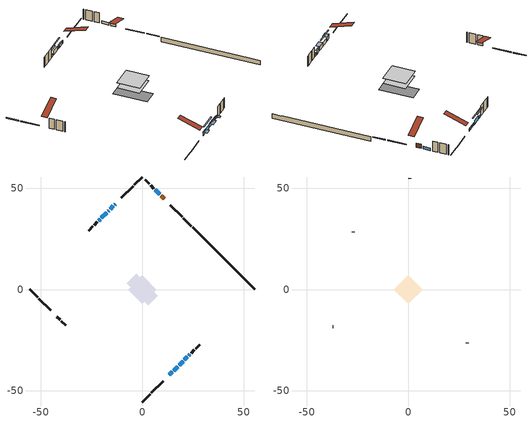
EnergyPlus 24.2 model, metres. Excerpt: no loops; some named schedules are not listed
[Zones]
conditioned space
 floor adiabatic (AdiabaticFloorConstruction): -6.91,0 0,6.91 6.91,0 0,-6.91 z2.67
 floor foundation (Slab1 construction): -7.65,3.02 -3.02,7.65 7.65,-3.02 3.02,-7.65 z-1.98
 wall outside (RimJoist1 construction): 0,-55.43 3.88,-51.55 / -55.43,0 -51.55,-3.88 / 0,55.43 -3.88,51.55 / 24.16,31.26 20.28,35.14 z0.23:0.53
 wall outside (RimJoist2 construction): 4.54,-50.89 10.27,-45.15 / -50.89,-4.54 -45.15,-10.27 / -4.54,50.89 -10.27,45.15 / 19.63,35.8 13.89,41.54 z0.23:0.53
 wall outside (AdiabaticWallConstruction 1): 10.77,44.66 9.26,46.17 z0.23:2.26
 wall outside (AdiabaticWallConstruction): -13.39,42.04 -13.56,41.87 / -16.51,38.92 -16.85,38.58 / 8.6,46.83 6.33,49.1 z0.23:1.45; 13.39,-42.03 14.83,-40.6 / 15.49,-39.94 17.46,-37.96 / 18.12,-37.31 20.1,-35.33 / 20.75,-34.67 22.19,-33.24 z0.23:1.86; -14.21,41.21 -15.85,39.57 z0.23:1.29; 22.85,-32.58 23.43,-32 z0.23:1.15; -17.5,37.92 -20.09,35.34 z0.23:2.06; -20.75,34.68 -21.49,33.94 z0.23:1.19
 wall outside (Wall1 construction): 24.08,-31.35 25.66,-29.77 / -42.03,-13.39 -40.46,-14.97 / -22.14,33.28 -23.72,31.71 / 5.67,49.75 4.1,51.33 z0.23:5.11
 wall outside (Wall2 construction): 26.31,-29.11 28.31,-27.12 / -39.8,-15.63 -37.81,-17.62 / -24.38,31.05 -26.37,29.06 / 3.44,51.99 1.44,53.98 z0.23:5.11
 wall foundation (FoundationWall1 construction): 24.82,30.61,-1.98 24.82,30.61,0.23 52.37,3.06,0.23 52.37,3.06,0.1 55.43,0,0.1 55.43,0,-1.98
 window (WindowConstruction 8): -13.39,42.03 -13.56,41.87 z0.23:1.45
 window (WindowConstruction 3): 13.39,-42.03 14.83,-40.6 z0.23:1.85
 window (WindowConstruction 4): 15.49,-39.94 17.46,-37.96 z0.23:1.85
 window (WindowConstruction 5): 18.12,-37.31 20.1,-35.33 z0.23:1.85
 window (WindowConstruction 6): -14.21,41.21 -15.85,39.57 z0.23:1.29
 window (WindowConstruction 7): 20.75,-34.67 22.19,-33.24 z0.23:1.85
 window (WindowConstruction 10): -16.51,38.92 -16.85,38.58 z0.23:1.45
 window (WindowConstruction 9): 22.85,-32.58 23.42,-32 z0.23:1.14
 window (WindowConstruction): 8.6,46.83 6.33,49.1 z0.23:1.45
 window (WindowConstruction 1): -17.5,37.92 -20.09,35.34 z0.23:2.06
 window (WindowConstruction 2): -20.75,34.68 -21.49,33.94 z0.23:1.19
 door (Door): 10.77,44.66 9.26,46.17 z0.23:2.26
 ceiling adiabatic (AdiabaticFloorConstruction): 0,-6.91 6.91,0 0,6.91 -6.91,0 z2.67
attic - vented
 floor to conditioned space (Floor1 construction Reversed): -7.03,0 0,7.03 7.03,0 0,-7.03 z5.11
 wall outside (Wall3 construction): 28.97,-26.46 29.1,-26.33 / -37.15,-18.28 -37.02,-18.41 / -27.03,28.4 -27.16,28.27 / 0.79,54.64 0.66,54.77 z0.23:5.11
 roof outside (Roof1 construction): 12.74,-42.69,5.11 5.89,-35.84,8.34 4.08,-37.65,8.34 10.93,-44.5,5.11; -42.69,-12.74,5.11 -35.84,-5.89,8.34 -37.65,-4.08,8.34 -44.5,-10.93,5.11; -12.74,42.69,5.11 -5.89,35.84,8.34 -4.08,37.65,8.34 -10.93,44.5,5.11; 11.43,44,5.11 4.58,37.15,8.34 6.38,35.35,8.34 13.23,42.19,5.11
shading: 14.94,-40.49 13.29,-42.14 14.58,-43.43 16.23,-41.78 z2; 19.25,-36.18 13.7,-41.72 14,-42.01 19.54,-36.47 z4.38; 20.2,-35.22 18.02,-37.41 19.31,-38.7 21.5,-36.52 z2; -16,39.43 -14.07,41.35 -14.36,41.65 -16.29,39.72 z1.49; 22.33,-33.09 20.61,-34.81 20.9,-35.11 22.62,-33.39 z2.06; 23.53,-31.9 22.74,-32.69 24.03,-33.98 24.82,-33.19 z1.29; -21.87,33.55 -15.72,39.71 -16.01,40 -22.16,33.85 z4.58; -23.27,32.16 -18.96,36.46 -19.26,36.75 -23.56,32.45 z3.71
[Building]
Building 1: Terrain=Suburbs
[Site:Location]
Toronto City Centre_ON: Latitude {deg}=43.63; Longitude {deg}=-79.39; Time Zone {hr}=-5; Elevation {m}=77; Keep Site Location Information=Yes
[Site:GroundTemperature:Shallow]
5.01852, 3.26908, 3.12898, 3.95918, 7.29196, 10.6092, 13.4851, 15.3069, 15.4617, 13.9799, 11.1774, 7.9619
[Site:WaterMainsTemperature]
Calculation Method=Schedule; Temperature Schedule=mains temperature schedule
[Material] Roughness=Rough; Thermal Absorptance=0.9
Name | Thickness {m} | Conductivity {W/m-K} | Density {kg/m3} | Specific Heat {J/kg-K} | Solar Absorptance | Visible Absorptance
asphalt or fiberglass shingles | 0.00635 | 0.162714 | 1121.4 | 1465.45 | 0.4 | 0.4
ceiling loosefill ins | 0.169333 | 0.0480833 | 16.02 | 1046.75 | 0.7 | 0.7
ceiling stud and cavity | 0.1397 | 0.0969892 | 65.682 | 1177.47 | 0.7 | 0.7
concrete 4.0 in. | 0.1016 | 1.803125 | 2242.8 | 837.4 | 0.7 | 0.7
concrete 8.0 in. | 0.2032 | 1.803125 | 2242.8 | 837.4 | 0.7 | 0.7
door material | 0.04445 | 0.327969 | 512.64 | 1214.23 | 0.7 | 0.7
exterior vertical ins | 0.0157188 | 0.029427 | 32.04 | 1214.23 | 0.7 | 0.7
floor covering | 0.0127 | 0.0433444 | 54.468 | 1339.84 | 0.6 | 0.6
floor rigid ins; wall rigid ins | 0.512978 | 0.029427 | 32.04 | 1214.23 | 0.7 | 0.7
floor stud and cavity | 0.1397 | 1.75129 | 37.0049 | 1207.88 | 0.7 | 0.7
furniture material conditioned space 1 | 0.1524 | 0.115458 | 640.8 | 1214.23 | 0.6 | 0.6
gypsum board | 0.0127 | 0.160291 | 801 | 837.4 | 0.6 | 0.6
gypsum board 1 | 0.0127 | 0.160291 | 801 | 837.4 | 0.7 | 0.7
osb sheathing 0.5 in. | 0.0127 | 0.115458 | 512.64 | 1214.23 | 0.7 | 0.7
osb sheathing 0.75 in. | 0.01905 | 0.115458 | 512.64 | 1214.23 | 0.7 | 0.7
osb sheathing 2.0 in. | 0.0508 | 0.115458 | 512.64 | 1214.23 | 0.7 | 0.7
rim joist stud and cavity | 0.0508 | 0.0451784 | 125.044 | 1163.47 | 0.6 | 0.6
rim joist stud and cavity 1 | 0.0508 | 0.0290657 | 125.044 | 1163.47 | 0.6 | 0.6
wall stud and cavity | 0.1397 | 0.0825581 | 139.0536 | 1170.24 | 0.7 | 0.7
wall stud and cavity 1 | 0.1397 | 0.0953587 | 139.0536 | 1170.24 | 0.7 | 0.7
wall stud and cavity 2 | 0.0889 | 6.9971 | 50.32683 | 1063.81 | 0.6 | 0.6
wall stud and cavity 3 | 0.0889 | 0.380278 | 52.3479 | 1209.89 | 0.7 | 0.7
wall stud and cavity 4 | 0.0889 | 0.391764 | 83.0341 | 1211.67 | 0.7 | 0.7
wood siding | 0.0254 | 0.102417 | 544.68 | 1172.36 | 0.4 | 0.4
wood siding 1 | 0.00254 | 0.102417 | 544.68 | 1172.36 | 0.4 | 0.4
wood siding 2; wood siding 3; wood siding 4 | 0.0254 | 0.102417 | 544.68 | 1172.36 | 0.7 | 0.7
[WindowMaterial:SimpleGlazingSystem]
Name | U-Factor {W/m2-K} | Solar Heat Gain Coefficient
WindowMaterial | 2.035563 | 0.56
WindowMaterial 1 | 1.84876 | 0.65
WindowMaterial 2 | 2.10143 | 0.49
WindowMaterial 3 | 1.95777 | 0.59
WindowMaterial 4 | 1.92938 | 0.6
WindowMaterial 5 | 2.07361 | 0.51
WindowMaterial 6 | 2.02875 | 0.54
WindowMaterial 7 | 6.90104 | 0.7
WindowMaterial 8 | 7.22469 | 0.6
WindowMaterial 9 | 2.3064 | 0.34
[Construction]
AdiabaticFloorConstruction: floor stud and cavity, floor rigid ins, osb sheathing 0.75 in., floor covering
AdiabaticWallConstruction: wood siding 3, wall rigid ins, wall stud and cavity 3, gypsum board
AdiabaticWallConstruction 1: wood siding 4, wall rigid ins, wall stud and cavity 3, gypsum board
Door: door material
Floor1 construction Reversed: gypsum board, ceiling stud and cavity, ceiling loosefill ins
FoundationWall1 construction: concrete 8.0 in., gypsum board 1
furniture construction conditioned space 1: furniture material conditioned space 1
PartitionWallConstruction: gypsum board, wall stud and cavity 4, gypsum board
RimJoist1 construction: wood siding 2, osb sheathing 2.0 in., rim joist stud and cavity
RimJoist2 construction: wood siding 2, osb sheathing 2.0 in., rim joist stud and cavity 1
Roof1 construction: asphalt or fiberglass shingles
Slab1 construction: concrete 4.0 in.
Wall1 construction: wood siding, osb sheathing 0.5 in., wall stud and cavity, gypsum board
Wall2 construction: wood siding, osb sheathing 0.5 in., wall stud and cavity 1, gypsum board
Wall3 construction: wood siding 1, wall stud and cavity 2
WindowConstruction: WindowMaterial
WindowConstruction 1: WindowMaterial 1
WindowConstruction 10: WindowMaterial 9
WindowConstruction 2: WindowMaterial 2
WindowConstruction 3: WindowMaterial 3
WindowConstruction 4; WindowConstruction 5: WindowMaterial 4
WindowConstruction 6: WindowMaterial 5
WindowConstruction 7: WindowMaterial 6
WindowConstruction 8: WindowMaterial 7
WindowConstruction 9: WindowMaterial 8
[Zone] Multiplier=1; Part of Total Floor Area=Yes
Name | Volume {m3}
attic - vented | 51.8217
conditioned space | 433
[Space]
Name | Zone | Volume {m3}
attic - vented 1 | attic - vented | 51.8217
conditioned space 1 | conditioned space | 433
[ZoneInfiltration:EffectiveLeakageArea]
infil attic - vented 1: Zone or Space=attic - vented 1; Schedule=Always On Discrete; Effective Air Leakage Area {cm2}=4163.37; Stack Coefficient=0.000563624; Wind Coefficient=1.60404e-05
[ZoneMixing]
whole house fan mix: Zone or Space=attic - vented; Schedule=Always On Continuous; Design Flow Rate Calculation Method=Flow/Zone; Design Flow Rate {m3/s}=0; Source Zone or Space=conditioned space
[SurfaceProperty:ExposedFoundationPerimeter]
Slab1: Exposed Perimeter Calculation Method=TotalExposedPerimeter; Total Exposed Perimeter {m}=43.283
[InternalMass] Zone or ZoneList=conditioned space; Space or SpaceList=conditioned space 1
Name | Construction | Surface Area {m2}
furniture mass conditioned space 1 | furniture construction conditioned space 1 | 77.8
partition wall mass | PartitionWallConstruction | 194.5
[Lights]
interior lighting: Zone or ZoneList or Space or SpaceList=conditioned space 1; Schedule=interior lighting schedule; Design Level Calculation Method=LightingLevel; Lighting Level {W}=343.2; Return Air Fraction=0; Fraction Radiant=0.6; Fraction Visible=0.2; Fraction Replaceable=1
[People]
occupants: Zone or ZoneList or Space or SpaceList=conditioned space 1; Number of People Schedule=occupants schedule; Number of People Calculation Method=People; Number of People=3; Fraction Radiant=0.314171; Sensible Heat Fraction=0.56303; Activity Level Schedule=occupants activity schedule; Carbon Dioxide Generation Rate {m3/s-W}=0; Enable ASHRAE 55 Comfort Warnings=No; Mean Radiant Temperature Calculation Type=EnclosureAveraged
[ElectricEquipment] Zone or ZoneList or Space or SpaceList=conditioned space 1; Design Level Calculation Method=EquipmentLevel
Name | Schedule | Design Level {W} | Fraction Latent | Fraction Radiant | Fraction Lost
clothes dryer | clothes dryer schedule | 140.772 | 0.015 | 0.081 | 0.85
clothes washer | clothes washer schedule | 32.1985 | 0.03 | 0.162 | 0.7
cooking range | cooking range schedule | 215.147 | 0.08 | 0.432 | 0.2
dishwasher | dishwasher schedule | 66.8632 | 0.3 | 0.18 | 0.4
fridge | fridge schedule | 72.9452 | 0 | 0.6 | 0
mech vent bath fan 0 | mech vent bath fan 0 schedule | 50.2 | 0 | 0 | 1
mech vent bath fan 1 | mech vent bath fan 1 schedule | 50.2 | 0 | 0 | 1
mech vent house fan | mech vent house fan schedule | 0 | 0 | 0 | 1
mech vent house fan cfis | mech vent house fan cfis schedule | 0 | 0 | 0 | 0
mech vent range fan 0 | mech vent range fan 0 schedule | 57 | 0 | 0 | 1
misc plug loads | misc plug loads schedule | 494.7 | 0.045 | 0.513 | 0.1
whole house fan | Always On Discrete | 0 | 0 | 0 | 1
[OtherEquipment] Zone or ZoneList or Space or SpaceList=conditioned space 1; Design Level Calculation Method=EquipmentLevel
Name | Fuel Type | Schedule | Design Level {W} | Fraction Latent | Fraction Radiant | Fraction Lost
clothes dryer 1 | Electricity | clothes dryer schedule | 0 | 0.015 | 0.081 | 0.85
cooking range 1 | Electricity | cooking range schedule | 0 | 0.08 | 0.432 | 0.2
general water use latent | None | general water use schedule | 62.594 | 1 | 0 | 0
general water use sensible | None | general water use schedule | -61.6891 | 0 | 0.6 | 0
mech vent house fan latent load | None | Always On Discrete | 0 | 1 | 0 | 0
mech vent house fan sensible load | None | Always On Discrete | 0 | 0 | 0 | 0
water heater energy adjustment1 | NaturalGas | Always On Discrete | 0.01 | 0 | 0 | 1
[ZoneInfiltration:DesignFlowRate] Zone or ZoneList or Space or SpaceList=conditioned space 1; Schedule=Always On Discrete; Design Flow Rate Calculation Method=Flow/Zone; Design Flow Rate {m3/s}=0
infil flow; natural vent flow; whole house fan flow
[AvailabilityManager:Scheduled]
central ac and furnace airloop Availability Manager: Schedule=Always On Discrete
[Foundation:Kiva]
Foundation Kiva 1: Initial Indoor Air Temperature {C}=18; Wall Height Above Grade {m}=0.230002; Wall Depth Below Slab {m}=0.2032; Custom Block Material Name 1=exterior vertical ins; Custom Block Depth 1 {m}=2.21001; Custom Block X Position 1 {m}=0.2159; Custom Block Z Position 1 {m}=0
[Foundation:Kiva:Settings]
Soil Conductivity {W/m-K}=0.849921; Soil Density {kg/m3}=1842.3; Soil Specific Heat {J/kg-K}=418.7; Ground Solar Absorptivity=0.9; Ground Thermal Absorptivity=0.9; Ground Surface Roughness {m}=0.03; Far-Field Width {m}=40; Deep-Ground Boundary Condition=ZeroFlux; Deep-Ground Depth {m}=40; Minimum Cell Dimension {m}=0.2; Maximum Cell Growth Coefficient=3; Simulation Timestep=Timestep
[Exterior:Lights]
exterior lighting: Schedule=exterior lighting schedule; Design Level {W}=75.6
[EnergyManagementSystem:GlobalVariable]
central_ac_and_furnace_airloop_Fan_RTF
infil_program_Qfan
infil_program_Qinf
natural_vent_program_Qnv
natural_vent_program_Qwhf
[EnergyManagementSystem:Sensor]
Name | Output:Variable or Output:Meter Index Key | Output:Variable or Output:Meter
airflow_gain | infil flow | Infiltration Sensible Heat Gain Energy
airflow_gain_1 | natural vent flow | Infiltration Sensible Heat Gain Energy
airflow_gain_2 | whole house fan flow | Infiltration Sensible Heat Gain Energy
airflow_loss | infil flow | Infiltration Sensible Heat Loss Energy
airflow_loss_1 | natural vent flow | Infiltration Sensible Heat Loss Energy
airflow_loss_2 | whole house fan flow | Infiltration Sensible Heat Loss Energy
clg_load_cond |  | Cooling:EnergyTransfer:Zone:CONDITIONED SPACE
clg_sp_s; clg_sp_s_1 | cooling setpoint | Schedule Value
clothes_dryer_exhaust_0_sch_s | clothes dryer exhaust 0 schedule | Schedule Value
cool_season | cooling season schedule | Schedule Value
htg_load_cond |  | Heating:EnergyTransfer:Zone:CONDITIONED SPACE
htg_sp_s; htg_sp_s_1 | heating setpoint | Schedule Value
ig_ee_conv | clothes dryer | Electric Equipment Convective Heating Energy
ig_ee_conv_2 | cooking range | Electric Equipment Convective Heating Energy
ig_ee_conv_4 | fridge | Electric Equipment Convective Heating Energy
ig_ee_conv_5 | misc plug loads | Electric Equipment Convective Heating Energy
ig_ee_conv_6 | whole house fan | Electric Equipment Convective Heating Energy
ig_ee_rad | clothes dryer | Electric Equipment Radiant Heating Energy
ig_ee_rad_2 | cooking range | Electric Equipment Radiant Heating Energy
ig_ee_rad_4 | fridge | Electric Equipment Radiant Heating Energy
ig_ee_rad_5 | misc plug loads | Electric Equipment Radiant Heating Energy
ig_ee_rad_6 | whole house fan | Electric Equipment Radiant Heating Energy
ig_lgt_conv | interior lighting | Lights Convective Heating Energy
ig_lgt_rad | interior lighting | Lights Radiant Heating Energy
ig_lgt_vis | interior lighting | Lights Visible Radiation Heating Energy
ig_oe_conv | clothes dryer 1 | Other Equipment Convective Heating Energy
ig_oe_conv_1 | cooking range 1 | Other Equipment Convective Heating Energy
ig_oe_conv_2 | general water use latent | Other Equipment Convective Heating Energy
ig_oe_conv_3 | general water use sensible | Other Equipment Convective Heating Energy
ig_oe_conv_4 | water heater energy adjustment1 | Other Equipment Convective Heating Energy
ig_oe_rad | clothes dryer 1 | Other Equipment Radiant Heating Energy
ig_oe_rad_1 | cooking range 1 | Other Equipment Radiant Heating Energy
ig_oe_rad_2 | general water use latent | Other Equipment Radiant Heating Energy
ig_oe_rad_3 | general water use sensible | Other Equipment Radiant Heating Energy
ig_oe_rad_4 | water heater energy adjustment1 | Other Equipment Radiant Heating Energy
ig_ppl_conv | occupants | People Convective Heating Energy
ig_ppl_rad | occupants | People Radiant Heating Energy
im_conv | furniture mass conditioned space 1 | Surface Inside Face Convection Heat Gain Energy
im_conv_1 | partition wall mass | Surface Inside Face Convection Heat Gain Energy
im_ig | furniture mass conditioned space 1 | Surface Inside Face Internal Gains Radiation Heat Gain Energy
im_ig_1 | partition wall mass | Surface Inside Face Internal Gains Radiation Heat Gain Energy
im_lgt | furniture mass conditioned space 1 | Surface Inside Face Lights Radiation Heat Gain Energy
im_lgt_1 | partition wall mass | Surface Inside Face Lights Radiation Heat Gain Energy
im_sol | furniture mass conditioned space 1 | Surface Inside Face Solar Radiation Heat Gain Energy
im_sol_1 | partition wall mass | Surface Inside Face Solar Radiation Heat Gain Energy
im_surf | furniture mass conditioned space 1 | Surface Inside Face Net Surface Thermal Radiation Heat Gain Energy
im_surf_1 | partition wall mass | Surface Inside Face Net Surface Thermal Radiation Heat Gain Energy
mech_vent_bath_fan_0_sch_s | mech vent bath fan 0 schedule | Schedule Value
mech_vent_bath_fan_1_sch_s | mech vent bath fan 1 schedule | Schedule Value
mech_vent_range_fan_0_sch_s | mech vent range fan 0 schedule | Schedule Value
mv_conv | mech vent bath fan 0 | Electric Equipment Convective Heating Energy
mv_conv_1 | mech vent bath fan 1 | Electric Equipment Convective Heating Energy
mv_conv_2 | mech vent house fan | Electric Equipment Convective Heating Energy
mv_conv_3 | mech vent house fan cfis | Electric Equipment Convective Heating Energy
mv_conv_4 | mech vent range fan 0 | Electric Equipment Convective Heating Energy
mv_conv_5 | mech vent house fan latent load | Other Equipment Convective Heating Energy
mv_conv_6 | mech vent house fan sensible load | Other Equipment Convective Heating Energy
mv_rad | mech vent bath fan 0 | Electric Equipment Radiant Heating Energy
mv_rad_1 | mech vent bath fan 1 | Electric Equipment Radiant Heating Energy
mv_rad_2 | mech vent house fan | Electric Equipment Radiant Heating Energy
mv_rad_3 | mech vent house fan cfis | Electric Equipment Radiant Heating Energy
mv_rad_4 | mech vent range fan 0 | Electric Equipment Radiant Heating Energy
mv_rad_5 | mech vent house fan latent load | Other Equipment Radiant Heating Energy
mv_rad_6 | mech vent house fan sensible load | Other Equipment Radiant Heating Energy
natural_vent_s | natural vent schedule | Schedule Value
out_pb_s |  | Site Outdoor Air Barometric Pressure
out_wt_s |  | Site Outdoor Air Humidity Ratio
site_vw_s |  | Site Wind Speed
ss_back_out | Window1 | Surface Window Shortwave from Zone Back Out Window Heat Transfer Rate
ss_back_out_1 | Window10 | Surface Window Shortwave from Zone Back Out Window Heat Transfer Rate
ss_back_out_10 | Window9 | Surface Window Shortwave from Zone Back Out Window Heat Transfer Rate
ss_back_out_2 | Window11 | Surface Window Shortwave from Zone Back Out Window Heat Transfer Rate
ss_back_out_3 | Window12 | Surface Window Shortwave from Zone Back Out Window Heat Transfer Rate
ss_back_out_4 | Window13 | Surface Window Shortwave from Zone Back Out Window Heat Transfer Rate
ss_back_out_5 | Window15 | Surface Window Shortwave from Zone Back Out Window Heat Transfer Rate
ss_back_out_6 | Window17 | Surface Window Shortwave from Zone Back Out Window Heat Transfer Rate
ss_back_out_7 | Window2 | Surface Window Shortwave from Zone Back Out Window Heat Transfer Rate
ss_back_out_8 | Window6 | Surface Window Shortwave from Zone Back Out Window Heat Transfer Rate
ss_back_out_9 | Window7 | Surface Window Shortwave from Zone Back Out Window Heat Transfer Rate
ss_conv | Door1 | Surface Inside Face Convection Heat Gain Energy
ss_conv_1 | Window1 | Surface Inside Face Convection Heat Gain Energy
ss_conv_10 | Window7 | Surface Inside Face Convection Heat Gain Energy
ss_conv_11 | Window9 | Surface Inside Face Convection Heat Gain Energy
ss_conv_2 | Window10 | Surface Inside Face Convection Heat Gain Energy
ss_conv_3 | Window11 | Surface Inside Face Convection Heat Gain Energy
ss_conv_4 | Window12 | Surface Inside Face Convection Heat Gain Energy
ss_conv_5 | Window13 | Surface Inside Face Convection Heat Gain Energy
ss_conv_6 | Window15 | Surface Inside Face Convection Heat Gain Energy
ss_conv_7 | Window17 | Surface Inside Face Convection Heat Gain Energy
ss_conv_8 | Window2 | Surface Inside Face Convection Heat Gain Energy
ss_conv_9 | Window6 | Surface Inside Face Convection Heat Gain Energy
ss_ig | Door1 | Surface Inside Face Internal Gains Radiation Heat Gain Energy
ss_ig_1 | Window1 | Surface Inside Face Internal Gains Radiation Heat Gain Energy
ss_ig_10 | Window7 | Surface Inside Face Internal Gains Radiation Heat Gain Energy
ss_ig_11 | Window9 | Surface Inside Face Internal Gains Radiation Heat Gain Energy
ss_ig_2 | Window10 | Surface Inside Face Internal Gains Radiation Heat Gain Energy
ss_ig_3 | Window11 | Surface Inside Face Internal Gains Radiation Heat Gain Energy
ss_ig_4 | Window12 | Surface Inside Face Internal Gains Radiation Heat Gain Energy
ss_ig_5 | Window13 | Surface Inside Face Internal Gains Radiation Heat Gain Energy
ss_ig_6 | Window15 | Surface Inside Face Internal Gains Radiation Heat Gain Energy
ss_ig_7 | Window17 | Surface Inside Face Internal Gains Radiation Heat Gain Energy
ss_ig_8 | Window2 | Surface Inside Face Internal Gains Radiation Heat Gain Energy
ss_ig_9 | Window6 | Surface Inside Face Internal Gains Radiation Heat Gain Energy
ss_lgt | Door1 | Surface Inside Face Lights Radiation Heat Gain Energy
ss_sol | Door1 | Surface Inside Face Solar Radiation Heat Gain Energy
ss_surf | Door1 | Surface Inside Face Net Surface Thermal Radiation Heat Gain Energy
ss_surf_1 | Window1 | Surface Inside Face Net Surface Thermal Radiation Heat Gain Energy
ss_surf_10 | Window7 | Surface Inside Face Net Surface Thermal Radiation Heat Gain Energy
ss_surf_11 | Window9 | Surface Inside Face Net Surface Thermal Radiation Heat Gain Energy
ss_surf_2 | Window10 | Surface Inside Face Net Surface Thermal Radiation Heat Gain Energy
ss_surf_3 | Window11 | Surface Inside Face Net Surface Thermal Radiation Heat Gain Energy
ss_surf_4 | Window12 | Surface Inside Face Net Surface Thermal Radiation Heat Gain Energy
ss_surf_5 | Window13 | Surface Inside Face Net Surface Thermal Radiation Heat Gain Energy
ss_surf_6 | Window15 | Surface Inside Face Net Surface Thermal Radiation Heat Gain Energy
ss_surf_7 | Window17 | Surface Inside Face Net Surface Thermal Radiation Heat Gain Energy
ss_surf_8 | Window2 | Surface Inside Face Net Surface Thermal Radiation Heat Gain Energy
ss_surf_9 | Window6 | Surface Inside Face Net Surface Thermal Radiation Heat Gain Energy
ss_trans_in | Window1 | Surface Window Transmitted Solar Radiation Rate
ss_trans_in_1 | Window10 | Surface Window Transmitted Solar Radiation Rate
ss_trans_in_10 | Window9 | Surface Window Transmitted Solar Radiation Rate
ss_trans_in_2 | Window11 | Surface Window Transmitted Solar Radiation Rate
ss_trans_in_3 | Window12 | Surface Window Transmitted Solar Radiation Rate
ss_trans_in_4 | Window13 | Surface Window Transmitted Solar Radiation Rate
ss_trans_in_5 | Window15 | Surface Window Transmitted Solar Radiation Rate
ss_trans_in_6 | Window17 | Surface Window Transmitted Solar Radiation Rate
ss_trans_in_7 | Window2 | Surface Window Transmitted Solar Radiation Rate
ss_trans_in_8 | Window6 | Surface Window Transmitted Solar Radiation Rate
ss_trans_in_9 | Window7 | Surface Window Transmitted Solar Radiation Rate
ss_trans_out | Window1 | Surface Inside Face Initial Transmitted Diffuse Transmitted Out Window Solar Radiation Rate
ss_trans_out_1 | Window10 | Surface Inside Face Initial Transmitted Diffuse Transmitted Out Window Solar Radiation Rate
ss_trans_out_10 | Window9 | Surface Inside Face Initial Transmitted Diffuse Transmitted Out Window Solar Radiation Rate
ss_trans_out_2 | Window11 | Surface Inside Face Initial Transmitted Diffuse Transmitted Out Window Solar Radiation Rate
ss_trans_out_3 | Window12 | Surface Inside Face Initial Transmitted Diffuse Transmitted Out Window Solar Radiation Rate
ss_trans_out_4 | Window13 | Surface Inside Face Initial Transmitted Diffuse Transmitted Out Window Solar Radiation Rate
ss_trans_out_5 | Window15 | Surface Inside Face Initial Transmitted Diffuse Transmitted Out Window Solar Radiation Rate
ss_trans_out_6 | Window17 | Surface Inside Face Initial Transmitted Diffuse Transmitted Out Window Solar Radiation Rate
ss_trans_out_7 | Window2 | Surface Inside Face Initial Transmitted Diffuse Transmitted Out Window Solar Radiation Rate
ss_trans_out_8 | Window6 | Surface Inside Face Initial Transmitted Diffuse Transmitted Out Window Solar Radiation Rate
ss_trans_out_9 | Window7 | Surface Inside Face Initial Transmitted Diffuse Transmitted Out Window Solar Radiation Rate
s_conv | Floor1 | Surface Inside Face Convection Heat Gain Energy
s_conv_1 | FoundationWall1 | Surface Inside Face Convection Heat Gain Energy
s_conv_10 | RimJoist2:315 | Surface Inside Face Convection Heat Gain Energy
s_conv_11 | RimJoist2:45 | Surface Inside Face Convection Heat Gain Energy
s_conv_12 | Slab1 | Surface Inside Face Convection Heat Gain Energy
s_conv_13 | Wall1:135 | Surface Inside Face Convection Heat Gain Energy
s_conv_14 | Wall1:225 | Surface Inside Face Convection Heat Gain Energy
s_conv_15 | Wall1:315 | Surface Inside Face Convection Heat Gain Energy
s_conv_16 | Wall1:45 | Surface Inside Face Convection Heat Gain Energy
s_conv_17 | Wall2:135 | Surface Inside Face Convection Heat Gain Energy
s_conv_18 | Wall2:225 | Surface Inside Face Convection Heat Gain Energy
s_conv_19 | Wall2:315 | Surface Inside Face Convection Heat Gain Energy
s_conv_2 | inferred conditioned ceiling | Surface Inside Face Convection Heat Gain Energy
s_conv_20 | Wall2:45 | Surface Inside Face Convection Heat Gain Energy
s_conv_3 | inferred conditioned floor | Surface Inside Face Convection Heat Gain Energy
s_conv_4 | RimJoist1:135 | Surface Inside Face Convection Heat Gain Energy
s_conv_5 | RimJoist1:225 | Surface Inside Face Convection Heat Gain Energy
s_conv_6 | RimJoist1:315 | Surface Inside Face Convection Heat Gain Energy
s_conv_7 | RimJoist1:45 | Surface Inside Face Convection Heat Gain Energy
s_conv_8 | RimJoist2:135 | Surface Inside Face Convection Heat Gain Energy
s_conv_9 | RimJoist2:225 | Surface Inside Face Convection Heat Gain Energy
s_ig | Floor1 | Surface Inside Face Internal Gains Radiation Heat Gain Energy
s_ig_1 | FoundationWall1 | Surface Inside Face Internal Gains Radiation Heat Gain Energy
